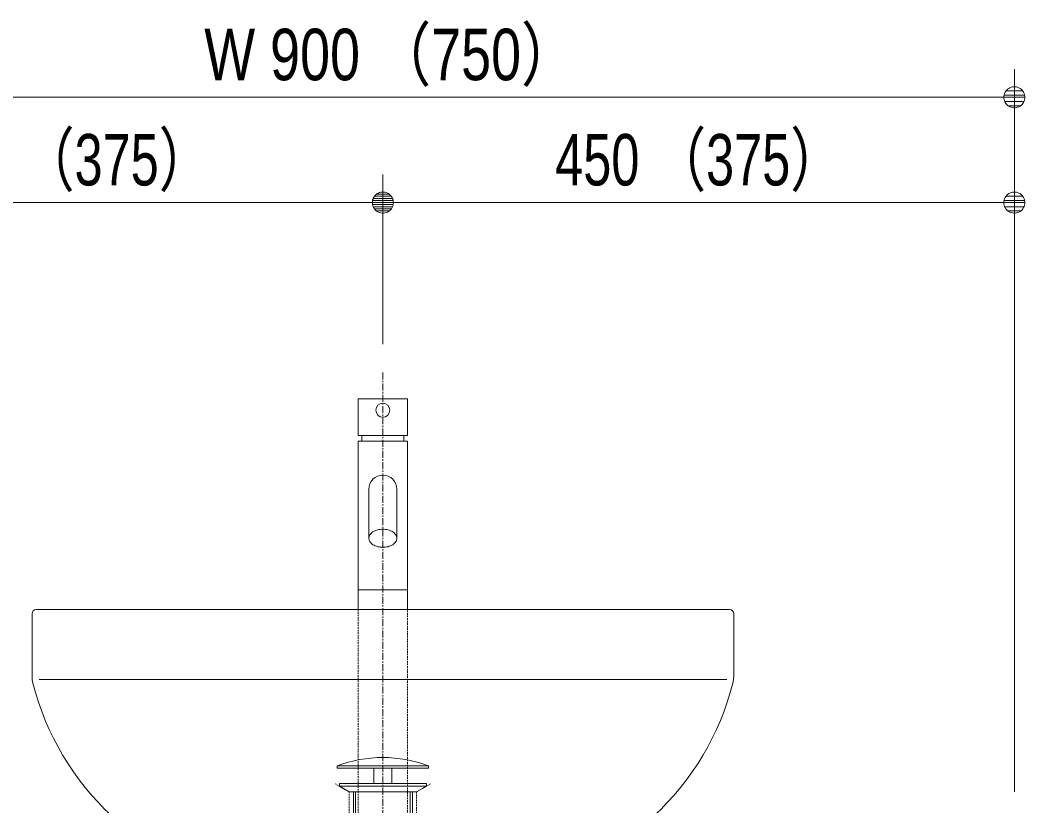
# Model space of a CAD drawing. Units: millimetres, scale not verified. Extents: x -6062 to 6062, y -3045 to 3045.
# Drawn here: x -2326 to -1610, y -1370 to -810 of the extents above; entities that cross this region are included whole.
import ezdxf
from ezdxf.enums import TextEntityAlignment as Align

# ---------------------------------------------------------------- set-up
doc = ezdxf.new("R2010")
doc.units = ezdxf.units.MM
doc.header["$LTSCALE"] = 20
doc.linetypes.add('CHAIN1', pattern=[8, 5, -1, 1, -1])
doc.linetypes.add('DASHED1', pattern=[1.8, 1.2, -0.6])
for name, color, linetype, lineweight in [('0-1_5ボウル・キャビネット', 7, 'Continuous', 9), ('0-2_2寸法-1', 7, 'Continuous', 9), ('0-3_0', 7, 'Continuous', 9), ('0-5_4給排水', 7, 'Continuous', 9)]:
    doc.layers.add(name, color=color, linetype=linetype, lineweight=lineweight)
doc.styles.add('ＭＳ Ｐゴシック', font='')
doc.styles.get('ＭＳ Ｐゴシック').set_extended_font_data('MS PGothic')

# ---------------------------------------------------------------- blocks, each defined once
blk = doc.blocks.new('_Dot')
at = {"layer": '0-3_0'}
for p, q in [((-10, 0), (-20, 0)), ((9.78, 2), (-9.78, 2)), ((7.99, 6), (-7.99, 6)), ((9.16, -3.98), (-9.16, -3.98)), ((6, -7.98), (-6, -7.98))]:
    blk.add_line(p, q, dxfattribs=at)
for points in [[(10, 0), (9.92, 1.25), (9.69, 2.49), (9.3, 3.68), (8.76, 4.82), (8.09, 5.88), (7.29, 6.85), (6.37, 7.71), (5.36, 8.44), (4.26, 9.05), (3.09, 9.51), (1.87, 9.82), (0.63, 9.98), (-0.63, 9.98), (-1.87, 9.82), (-3.09, 9.51), (-4.26, 9.05), (-5.36, 8.44), (-6.37, 7.71), (-7.29, 6.85), (-8.09, 5.88), (-8.76, 4.82), (-9.3, 3.68), (-9.69, 2.49), (-9.92, 1.25), (-10, 0), (0, 0)], [(-10, 0), (-9.92, -1.25), (-9.69, -2.49), (-9.3, -3.68), (-8.76, -4.82), (-8.09, -5.88), (-7.29, -6.85), (-6.37, -7.71), (-5.36, -8.44), (-4.26, -9.05), (-3.09, -9.51), (-1.87, -9.82), (-0.63, -9.98), (0.63, -9.98), (1.87, -9.82), (3.09, -9.51), (4.26, -9.05), (5.36, -8.44), (6.37, -7.71), (7.29, -6.85), (8.09, -5.88), (8.76, -4.82), (9.3, -3.68), (9.69, -2.49), (9.92, -1.25), (10, 0), (0, 0)]]:
    blk.add_lwpolyline(points, close=True, dxfattribs=at)
blk = doc.blocks.new('グループ-52')
at = {"layer": '0-1_5ボウル・キャビネット'}
for p, q in [((-660, -24600), (-10540, -24600)), ((-10600, -24660), (-10600, -25551.2)), ((-600, -25551.2), (-600, -24660)), ((-10500, -25600), (-700, -25600)), ((-9322.9, -27600), (-1877.1, -27600))]:
    blk.add_line(p, q, dxfattribs=at)
at = {"layer": '0-1_5ボウル・キャビネット', "linetype": 'DASHED1'}
blk.add_lwpolyline([(-4920, -27084.5), (-5120, -27200), (-5120, -27540), (-6080, -27540), (-6080, -27200), (-6280, -27084.5)], dxfattribs=at)
at = {"layer": '0-1_5ボウル・キャビネット'}
for centre, radius, start, end in [((-10540, -24660), 60, 90, 180), ((-660, -24660), 60, 0, 90), ((-10200, -25551.2), 400, 180, 194.2917), ((-1000, -25551.2), 400, 345.7083, 0), ((-6814.8, -24688.9), 3893.3, 194.2917, 227.22797), ((-4385.2, -24688.9), 3893.3, 312.77203, 345.7083), ((-9322.9, -27400), 200, 227.22797, 270), ((-1877.1, -27400), 200, 270, 312.77203)]:
    blk.add_arc(centre, radius, start, end, dxfattribs=at)
blk = doc.blocks.new('グループ-60')
at = {"layer": '0-5_4給排水', "linetype": 'CHAIN1'}
blk.add_line((-5600, -21220), (-5600, -42300), dxfattribs=at)
at = {"layer": '0-5_4給排水'}
for p, q in [((-6020, -27200), (-6020, -27540)), ((-5990, -27200), (-5990, -27540)), ((-5210, -27200), (-5210, -27540)), ((-5180, -27200), (-5180, -27540))]:
    blk.add_line(p, q, dxfattribs=at)
for points in [[(-6250, -26830), (-4950, -26830), (-4950, -26860), (-6250, -26860)], [(-5730, -26860), (-5470, -26860), (-5470, -27080), (-5730, -27080)], [(-6220, -27080), (-4980, -27080), (-4980, -27120), (-6220, -27120)], [(-6081.3, -27200), (-6220, -27120), (-4980, -27120), (-5120.2, -27200)]]:
    blk.add_lwpolyline(points, close=True, dxfattribs=at)
blk.add_arc((-5600, -28530.4), 1820.4, 69.08018, 110.91982, dxfattribs=at)
blk = doc.blocks.new('グループ-66')
at = {"layer": '0-5_4給排水'}
for p, q in [((-5900, -22120), (-5900, -22200)), ((-5300, -22120), (-5300, -22200)), ((-5250, -24320), (-5950, -24320))]:
    blk.add_line(p, q, dxfattribs=at)
blk.add_lwpolyline([(-5950, -21600), (-5950, -22120), (-5250, -22120), (-5250, -21600)], close=True, dxfattribs=at)
for points in [[(-5250, -24600), (-5250, -22200), (-5950, -22200), (-5950, -24600)], [(-5800, -22885.7), (-5800, -23585.7), (-5799.2, -23597.3), (-5796.7, -23609.1), (-5792.3, -23621.1), (-5786, -23633), (-5777.7, -23644.8), (-5767.4, -23656.1), (-5755.3, -23666.8), (-5741.4, -23676.6), (-5726.1, -23685.5), (-5709.4, -23693.3)], [(-5709.4, -23693.3), (-5691.9, -23699.9), (-5673.6, -23705.3), (-5655, -23709.3), (-5636.4, -23712.1), (-5618, -23713.8), (-5600, -23714.3), (-5582, -23713.8), (-5563.6, -23712.1), (-5545, -23709.3), (-5526.4, -23705.3), (-5508.1, -23699.9), (-5490.6, -23693.3), (-5473.9, -23685.5), (-5458.6, -23676.6), (-5444.7, -23666.8), (-5432.6, -23656.1), (-5422.3, -23644.8), (-5414, -23633), (-5407.7, -23621.1), (-5403.3, -23609.1), (-5400.8, -23597.3), (-5400, -23585.7), (-5400, -22885.7)], [(-5400, -23585.7), (-5400.8, -23574.2), (-5403.3, -23562.3), (-5407.7, -23550.3), (-5414, -23538.4), (-5422.3, -23526.7), (-5432.6, -23515.4), (-5444.7, -23504.7), (-5458.6, -23494.8), (-5473.9, -23485.9), (-5490.6, -23478.1), (-5508.1, -23471.5), (-5526.4, -23466.2), (-5545, -23462.1), (-5563.6, -23459.3), (-5582, -23457.7), (-5600, -23457.2), (-5618, -23457.7), (-5636.4, -23459.3), (-5655, -23462.1), (-5673.6, -23466.2), (-5691.9, -23471.5), (-5709.4, -23478.1), (-5726.1, -23485.9), (-5741.4, -23494.8), (-5755.3, -23504.7), (-5767.4, -23515.4), (-5777.7, -23526.7), (-5786, -23538.4), (-5792.3, -23550.3), (-5796.7, -23562.3), (-5799.2, -23574.2), (-5800, -23585.7)]]:
    blk.add_lwpolyline(points, dxfattribs=at)
at = {"layer": '0-5_4給排水', "linetype": 'DASHED1'}
blk.add_lwpolyline([(-5950, -24600), (-5950, -27520), (-5250, -27520), (-5250, -24600)], dxfattribs=at)
at = {"layer": '0-5_4給排水'}
blk.add_circle((-5600, -21760), 100, dxfattribs=at)
for start, end in [(90, 180), (0, 90)]:
    blk.add_arc((-5600, -22885.7), 200, start, end, dxfattribs=at)

msp = doc.modelspace()

# ---------------------------------------------------------------- linework, layer by layer
at = {"layer": '0-2_2寸法-1'}
for p, q in [((-1617.5, -920), (-1617.5, -845)), ((-1632.51, -865), (-2502.49, -865)), ((-2067.5, -1041), (-2067.5, -920)), ((-2067.5, -1041), (-2067.5, -920)), ((-1617.5, -1360), (-1617.5, -920)), ((-2502.49, -940), (-2082.51, -940)), ((-1632.51, -940), (-2052.49, -940))]:
    msp.add_line(p, q, dxfattribs=at)

# ---------------------------------------------------------------- block references
at = {"layer": '0-1_5ボウル・キャビネット', "xscale": 0.05, "yscale": 0.05}
msp.add_blockref('グループ-52', (-1787.5, 0), dxfattribs=at)
at = {"layer": '0-2_2寸法-1', "xscale": 0.7503418, "yscale": 0.7503418}
for p in [(-1617.5, -865), (-2067.5, -940), (-1617.5, -940)]:
    msp.add_blockref('_Dot', p, dxfattribs=at)
at = {"layer": '0-2_2寸法-1', "xscale": 0.7503418, "yscale": 0.7503418, "rotation": 180}
msp.add_blockref('_Dot', (-2067.5, -940), dxfattribs=at)
at = {"layer": '0-5_4給排水', "xscale": 0.05, "yscale": 0.05}
for name in ['グループ-60', 'グループ-66']:
    msp.add_blockref(name, (-1787.5, 0), dxfattribs=at)

# ---------------------------------------------------------------- texts
at = {"layer": '0-2_2寸法-1', "style": 'ＭＳ Ｐゴシック'}
for s, height, width, p in [('W 900 （750）', 36.69, 0.8, (-2194.77, -863.81)), ('450 （375）', 36.66, 0.75, (-2394.71, -938.81)), ('450 （375）', 36.66, 0.75, (-1944.71, -938.81))]:
    msp.add_text(s, height=height, dxfattribs=dict(at, width=width)).set_placement(p, align=Align.BOTTOM_LEFT)

doc.saveas('drawing.dxf')
